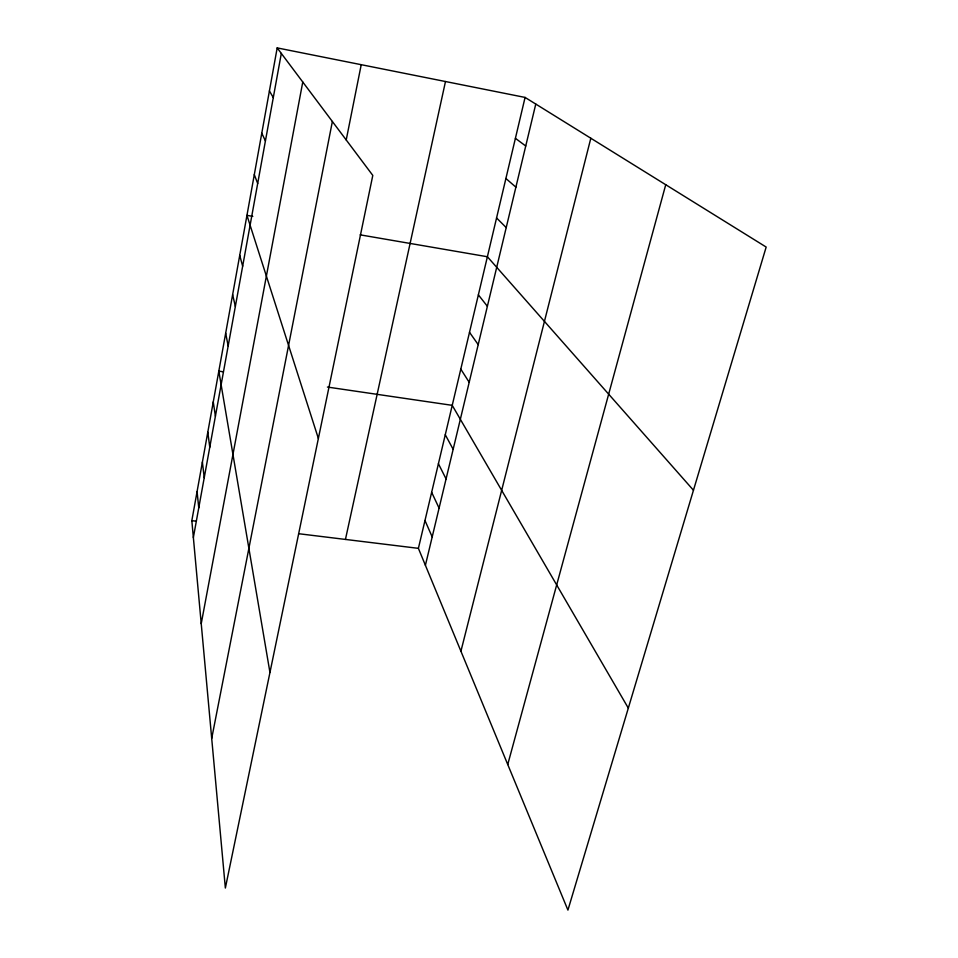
<?xml version="1.0" encoding="UTF-8"?>
<svg xmlns="http://www.w3.org/2000/svg" width="958" height="958" viewBox="0 0 958 958"><rect width="100%" height="100%" fill="white"/><g stroke="black" fill="none" stroke-linecap="round" stroke-linejoin="round"><path stroke-width="1.44" d="M277.185 47.9L372.794 175.41L225.358 888.03L191.828 520.649L277.185 47.9L525.08 97.429L766.172 247.056L567.926 910.1L418.395 548.347L525.08 97.429M193.36 537.558L281.317 53.42M201.228 623.682L302.764 82.017M211.706 738.438L332.366 121.498M346.221 139.94L361.226 64.689M345.443 539.438L445.482 81.526M425.4 565.316L535.773 104.063M460.918 651.236L590.823 138.227M507.74 764.508L665.738 184.726M191.828 520.649L196.27 521.2M298.597 533.702L418.395 548.347M223.238 371.788L218.819 371.141L269.952 672.48M327.42 387.056L452.224 405.342L628.316 708.118M252.804 216.364L246.948 215.358L318.367 438.465M360.172 234.842L487.394 256.744L693.46 490.245M515.404 138.323L525.738 145.999M505.908 178.499L515.895 187.169M496.567 217.957L506.219 227.597M478.377 294.848L487.382 306.309M469.504 332.306L478.21 344.629M460.798 369.141L469.192 382.29M269.414 90.938L273.293 97.596M445.278 434.728L453.158 449.326M438.417 463.72L446.069 478.928M431.651 492.316L439.087 508.123M261.785 133.174L265.414 140.946M424.981 520.517L432.19 536.911M254.301 174.643L257.69 183.481M239.728 255.355L242.661 266.204M232.626 294.633L235.357 306.44M225.669 333.216L228.172 345.946M213.263 401.893L215.406 416.203M207.79 432.214L209.778 447.206M202.389 462.103L204.234 477.755M197.073 491.586L198.761 507.872"/></g></svg>
